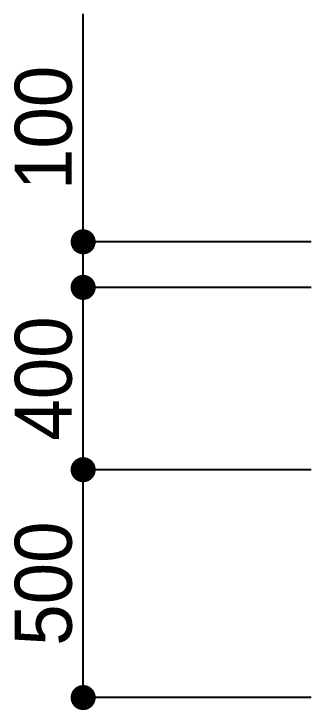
# Model space of a CAD drawing. Extents: x 2629709 to 3675628, y 1179 to 102095.
# Drawn here: x 3001657 to 3002309, y 12083 to 13611 of the extents above; entities that cross this region are included whole.
import ezdxf
from ezdxf.enums import TextEntityAlignment as Align

# ---------------------------------------------------------------- set-up
doc = ezdxf.new("R2010")
doc.units = 0
doc.header["$LTSCALE"] = 550
doc.header["$MEASUREMENT"] = 0
for name, color, linetype in [('CS-DIML', 1, 'CONTINUOUS'), ('CS-DIMT', 3, 'CONTINUOUS'), ('CS-MISC', 3, 'CONTINUOUS'), ('CS-SYMB', 3, 'CONTINUOUS')]:
    doc.layers.add(name, color=color, linetype=linetype)
doc.styles.add('A_STANDARD', font='Dotum.ttf')

# ---------------------------------------------------------------- blocks, each defined once
blk = doc.blocks.new('CXDIMDT2')
at = {"layer": 'CS-MISC', "const_width": 0.5}
blk.add_lwpolyline([(0.25, 0, 1), (-0.25, 0, 1)], format="xyb", close=True, dxfattribs=at)

msp = doc.modelspace()

# ---------------------------------------------------------------- linework, layer by layer
at = {"layer": 'CS-DIML'}
for p, q in [((3001809.1, 13110.8), (3001809.1, 13610.8)), ((3002309.1, 13110.8), (3001784.1, 13110.8)), ((3001809.1, 13010.8), (3001809.1, 13110.8)), ((3002309.1, 13010.8), (3001784.1, 13010.8)), ((3001809.1, 12610.8), (3001809.1, 13010.8)), ((3002309.1, 12610.8), (3001784.1, 12610.8)), ((3001809.1, 12110.8), (3001809.1, 12610.8)), ((3002309.1, 12110.8), (3001784.1, 12110.8))]:
    msp.add_line(p, q, dxfattribs=at)

# ---------------------------------------------------------------- block references
at = {"layer": 'CS-SYMB', "xscale": 55, "yscale": 55, "zscale": 55, "rotation": 90}
for p in [(3001809.1, 13110.8), (3001809.1, 13110.8), (3001809.1, 13010.8), (3001809.1, 13010.8), (3001809.1, 12610.8), (3001809.1, 12610.8), (3001809.1, 12110.8)]:
    msp.add_blockref('CXDIMDT2', p, dxfattribs=at)

# ---------------------------------------------------------------- texts
at = {"layer": 'CS-DIMT', "style": 'A_STANDARD'}
for s, p in [('100', (3001784.1, 13360.8)), ('400', (3001784.1, 12810.8)), ('500', (3001784.1, 12360.8))]:
    msp.add_text(s, height=125, rotation=90, dxfattribs=at).set_placement(p, align=Align.CENTER)

doc.saveas('drawing.dxf')
